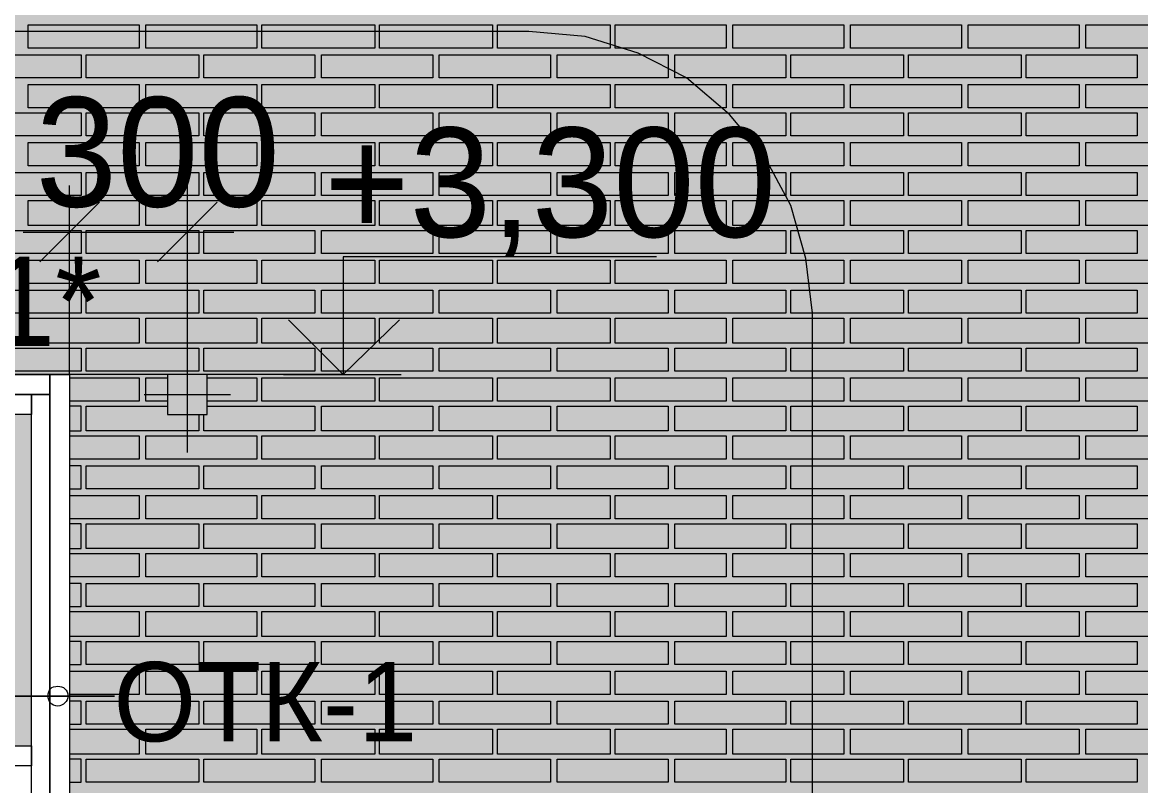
# Model space of a CAD drawing. Header units: millimetres. Extents: x -28928 to 100580, y -22867 to 36490.
# Drawn here: x 66148 to 69002, y 18543 to 20492 of the extents above; entities that cross this region are included whole.
import ezdxf

# ---------------------------------------------------------------- set-up
doc = ezdxf.new("R2010")
doc.units = ezdxf.units.MM
doc.layers.add('PDF _Геометрия', color=7, linetype='Continuous', true_color=0x8f8e8d)
doc.layers.add('PDF _Сплошная заливка', color=7, linetype='Continuous', true_color=0xffffff)
doc.layers.add('PDF _Текст', color=7, linetype='Continuous')

msp = doc.modelspace()

# ---------------------------------------------------------------- hatches: boundary and pattern name
at = {"layer": 'PDF _Сплошная заливка', "true_color": 0xdcd6cf, "transparency": 33554559}
msp.add_hatch(color=254, dxfattribs=at).paths.add_polyline_path([(64868.4, 16343.4), (64868.4, 19592.6), (66268.7, 19592.6), (66268.7, 16343.4), (82239.9, 16343.4), (82239.9, 30089.1), (52662.6, 30089.1), (52662.6, 16343.4), (62173.4, 16343.4), (62173.4, 19592.6), (64271.8, 19592.6), (64271.8, 16343.4)])

# ---------------------------------------------------------------- linework, layer by layer
at = {"layer": 'PDF _Геометрия', "color": 7, "lineweight": 9}
for points in [[(19133.7, 16343.4), (52641.4, 16343.4), (52641.4, 30089.1), (52641.4, 16343.4), (52662.6, 16343.4), (52662.6, 30089.1), (52662.6, 16343.4), (62173.4, 16343.4), (62173.4, 19592.6), (64271.8, 19592.6), (64271.8, 16343.4), (64868.4, 16343.4), (64868.4, 19592.6), (66268.7, 19592.6), (66268.7, 16343.4), (82239.9, 16343.4)], [(68164.1, 19749.1), (68147.2, 19888.7), (68109.1, 20024.1), (68041.4, 20151), (67952.6, 20256.8), (67842.6, 20349.9), (67719.9, 20413.4), (67584.5, 20455.7), (67440.7, 20468.4), (62253.7, 20468.4), (62109.9, 20455.7), (61978.7, 20413.4), (61851.8, 20349.9), (61741.8, 20256.8), (61653, 20151), (61585.3, 20024.1), (61547.2, 19888.7), (61534.5, 19749.1)], [(66268.7, 19592.6), (66268.7, 19956.4), (66268.7, 20074.9)], [(66569.1, 20074.9), (66569.1, 19956.4), (66569.1, 19694.1), (66569.1, 19393.7)], [(66150.3, 19956.4), (66687.6, 19956.4)], [(67766.4, 19893), (66966.8, 19893), (66966.8, 19592.6), (66298.4, 19592.6), (66218, 19592.6), (66218, 19541.8), (66192.6, 19541.8), (64944.5, 19541.8)], [(68164.1, 16296.8), (68164.1, 19753.4)], [(66218, 19592.6), (66192.6, 19592.6), (64944.5, 19592.6)], [(64969.9, 19541.8), (66171.4, 19541.8), (66218, 19541.8), (66218, 18619.5), (66218, 19516.4), (66218, 19592.6), (66268.7, 19592.6), (66268.7, 19516.4), (66268.7, 18619.5), (66268.7, 16296.8), (66218, 16296.8), (66218, 18619.5), (66218, 16296.8)], [(66814.5, 19592.6), (67114.9, 19592.6)], [(63730.3, 19575.7), (63730.3, 18771.8), (66383, 18771.8), (64242.2, 18771.8)], [(65964.1, 19575.7), (65964.1, 18771.8), (66383, 18771.8), (66239.1, 18771.8)], [(66120.7, 16296.8), (66179.9, 16296.8), (66171.4, 16296.8), (66171.4, 18619.5), (66171.4, 19541.8), (66171.4, 19491), (64969.9, 19491)], [(66459.1, 19541.8), (66679.1, 19541.8)], [(62190.3, 18771.8), (66383, 18771.8)]]:
    msp.add_lwpolyline(points, dxfattribs=at)
at = {"layer": 'PDF _Геометрия', "lineweight": 9}
for points in [[(66446.4, 20485.3), (66446.4, 20426), (66163, 20426), (66163, 20485.3)], [(66746.8, 20485.3), (66746.8, 20426), (66463.4, 20426), (66463.4, 20485.3)], [(67047.2, 20485.3), (67047.2, 20426), (66759.5, 20426), (66759.5, 20485.3)], [(67347.6, 20485.3), (67347.6, 20426), (67059.9, 20426), (67059.9, 20485.3)], [(67648, 20485.3), (67648, 20426), (67360.3, 20426), (67360.3, 20485.3)], [(67944.1, 20485.3), (67944.1, 20426), (67660.7, 20426), (67660.7, 20485.3)], [(68244.5, 20485.3), (68244.5, 20426), (67961.1, 20426), (67961.1, 20485.3)], [(68544.9, 20485.3), (68544.9, 20426), (68261.4, 20426), (68261.4, 20485.3)], [(68845.3, 20485.3), (68845.3, 20426), (68561.8, 20426), (68561.8, 20485.3)], [(69145.7, 20485.3), (69145.7, 20426), (68862.2, 20426), (68862.2, 20485.3)], [(66298.4, 20349.9), (66154.5, 20349.9), (66010.7, 20349.9), (66010.7, 20409.1), (66154.5, 20409.1), (66298.4, 20409.1)], [(66598.7, 20349.9), (66454.9, 20349.9), (66311.1, 20349.9), (66311.1, 20409.1), (66454.9, 20409.1), (66598.7, 20409.1)], [(66894.9, 20349.9), (66755.3, 20349.9), (66611.4, 20349.9), (66611.4, 20409.1), (66755.3, 20409.1), (66894.9, 20409.1)], [(67195.3, 20349.9), (67055.7, 20349.9), (66911.8, 20349.9), (66911.8, 20409.1), (67055.7, 20409.1), (67195.3, 20409.1)], [(67495.7, 20349.9), (67351.8, 20349.9), (67212.2, 20349.9), (67212.2, 20409.1), (67351.8, 20409.1), (67495.7, 20409.1)], [(67796.1, 20349.9), (67652.2, 20349.9), (67512.6, 20349.9), (67512.6, 20409.1), (67652.2, 20409.1), (67796.1, 20409.1)], [(68096.4, 20349.9), (67952.6, 20349.9), (67813, 20349.9), (67813, 20409.1), (67952.6, 20409.1), (68096.4, 20409.1)], [(68396.8, 20349.9), (68253, 20349.9), (68109.1, 20349.9), (68109.1, 20409.1), (68253, 20409.1), (68396.8, 20409.1)], [(68697.2, 20349.9), (68553.4, 20349.9), (68409.5, 20349.9), (68409.5, 20409.1), (68553.4, 20409.1), (68697.2, 20409.1)], [(68993.4, 20349.9), (68853.7, 20349.9), (68709.9, 20349.9), (68709.9, 20409.1), (68853.7, 20409.1), (68993.4, 20409.1)], [(66446.4, 20333), (66446.4, 20273.7), (66163, 20273.7), (66163, 20333)], [(66746.8, 20333), (66746.8, 20273.7), (66463.4, 20273.7), (66463.4, 20333)], [(67047.2, 20333), (67047.2, 20273.7), (66759.5, 20273.7), (66759.5, 20333)], [(67347.6, 20333), (67347.6, 20273.7), (67059.9, 20273.7), (67059.9, 20333)], [(67648, 20333), (67648, 20273.7), (67360.3, 20273.7), (67360.3, 20333)], [(67944.1, 20333), (67944.1, 20273.7), (67660.7, 20273.7), (67660.7, 20333)], [(68244.5, 20333), (68244.5, 20273.7), (67961.1, 20273.7), (67961.1, 20333)], [(68544.9, 20333), (68544.9, 20273.7), (68261.4, 20273.7), (68261.4, 20333)], [(68845.3, 20333), (68845.3, 20273.7), (68561.8, 20273.7), (68561.8, 20333)], [(69145.7, 20333), (69145.7, 20273.7), (68862.2, 20273.7), (68862.2, 20333)], [(66298.4, 20201.8), (66154.5, 20201.8), (66010.7, 20201.8), (66010.7, 20261), (66154.5, 20261), (66298.4, 20261)], [(66598.7, 20201.8), (66454.9, 20201.8), (66311.1, 20201.8), (66311.1, 20261), (66454.9, 20261), (66598.7, 20261)], [(66894.9, 20201.8), (66755.3, 20201.8), (66611.4, 20201.8), (66611.4, 20261), (66755.3, 20261), (66894.9, 20261)], [(67195.3, 20201.8), (67055.7, 20201.8), (66911.8, 20201.8), (66911.8, 20261), (67055.7, 20261), (67195.3, 20261)], [(67495.7, 20201.8), (67351.8, 20201.8), (67212.2, 20201.8), (67212.2, 20261), (67351.8, 20261), (67495.7, 20261)], [(67796.1, 20201.8), (67652.2, 20201.8), (67512.6, 20201.8), (67512.6, 20261), (67652.2, 20261), (67796.1, 20261)], [(68096.4, 20201.8), (67952.6, 20201.8), (67813, 20201.8), (67813, 20261), (67952.6, 20261), (68096.4, 20261)], [(68396.8, 20201.8), (68253, 20201.8), (68109.1, 20201.8), (68109.1, 20261), (68253, 20261), (68396.8, 20261)], [(68697.2, 20201.8), (68553.4, 20201.8), (68409.5, 20201.8), (68409.5, 20261), (68553.4, 20261), (68697.2, 20261)], [(68993.4, 20201.8), (68853.7, 20201.8), (68709.9, 20201.8), (68709.9, 20261), (68853.7, 20261), (68993.4, 20261)], [(66446.4, 20184.9), (66446.4, 20125.7), (66163, 20125.7), (66163, 20184.9)], [(66746.8, 20184.9), (66746.8, 20125.7), (66463.4, 20125.7), (66463.4, 20184.9)], [(67047.2, 20184.9), (67047.2, 20125.7), (66759.5, 20125.7), (66759.5, 20184.9)], [(67347.6, 20184.9), (67347.6, 20125.7), (67059.9, 20125.7), (67059.9, 20184.9)], [(67648, 20184.9), (67648, 20125.7), (67360.3, 20125.7), (67360.3, 20184.9)], [(67944.1, 20184.9), (67944.1, 20125.7), (67660.7, 20125.7), (67660.7, 20184.9)], [(68244.5, 20184.9), (68244.5, 20125.7), (67961.1, 20125.7), (67961.1, 20184.9)], [(68544.9, 20184.9), (68544.9, 20125.7), (68261.4, 20125.7), (68261.4, 20184.9)], [(68845.3, 20184.9), (68845.3, 20125.7), (68561.8, 20125.7), (68561.8, 20184.9)], [(69145.7, 20184.9), (69145.7, 20125.7), (68862.2, 20125.7), (68862.2, 20184.9)], [(66298.4, 20049.5), (66154.5, 20049.5), (66010.7, 20049.5), (66010.7, 20108.7), (66154.5, 20108.7), (66298.4, 20108.7)], [(66598.7, 20049.5), (66454.9, 20049.5), (66311.1, 20049.5), (66311.1, 20108.7), (66454.9, 20108.7), (66598.7, 20108.7)], [(66894.9, 20049.5), (66755.3, 20049.5), (66611.4, 20049.5), (66611.4, 20108.7), (66755.3, 20108.7), (66894.9, 20108.7)], [(67195.3, 20049.5), (67055.7, 20049.5), (66911.8, 20049.5), (66911.8, 20108.7), (67055.7, 20108.7), (67195.3, 20108.7)], [(67495.7, 20049.5), (67351.8, 20049.5), (67212.2, 20049.5), (67212.2, 20108.7), (67351.8, 20108.7), (67495.7, 20108.7)], [(67796.1, 20049.5), (67652.2, 20049.5), (67512.6, 20049.5), (67512.6, 20108.7), (67652.2, 20108.7), (67796.1, 20108.7)], [(68096.4, 20049.5), (67952.6, 20049.5), (67813, 20049.5), (67813, 20108.7), (67952.6, 20108.7), (68096.4, 20108.7)], [(68396.8, 20049.5), (68253, 20049.5), (68109.1, 20049.5), (68109.1, 20108.7), (68253, 20108.7), (68396.8, 20108.7)], [(68697.2, 20049.5), (68553.4, 20049.5), (68409.5, 20049.5), (68409.5, 20108.7), (68553.4, 20108.7), (68697.2, 20108.7)], [(68993.4, 20049.5), (68853.7, 20049.5), (68709.9, 20049.5), (68709.9, 20108.7), (68853.7, 20108.7), (68993.4, 20108.7)], [(66446.4, 20036.8), (66446.4, 19973.4), (66163, 19973.4), (66163, 20036.8)], [(66746.8, 20036.8), (66746.8, 19973.4), (66463.4, 19973.4), (66463.4, 20036.8)], [(67047.2, 20036.8), (67047.2, 19973.4), (66759.5, 19973.4), (66759.5, 20036.8)], [(67347.6, 20036.8), (67347.6, 19973.4), (67059.9, 19973.4), (67059.9, 20036.8)], [(67648, 20036.8), (67648, 19973.4), (67360.3, 19973.4), (67360.3, 20036.8)], [(67944.1, 20036.8), (67944.1, 19973.4), (67660.7, 19973.4), (67660.7, 20036.8)], [(68244.5, 20036.8), (68244.5, 19973.4), (67961.1, 19973.4), (67961.1, 20036.8)], [(68544.9, 20036.8), (68544.9, 19973.4), (68261.4, 19973.4), (68261.4, 20036.8)], [(68845.3, 20036.8), (68845.3, 19973.4), (68561.8, 19973.4), (68561.8, 20036.8)], [(69145.7, 20036.8), (69145.7, 19973.4), (68862.2, 19973.4), (68862.2, 20036.8)], [(66298.4, 19901.4), (66154.5, 19901.4), (66010.7, 19901.4), (66010.7, 19960.7), (66154.5, 19960.7), (66298.4, 19960.7)], [(66598.7, 19901.4), (66454.9, 19901.4), (66311.1, 19901.4), (66311.1, 19960.7), (66454.9, 19960.7), (66598.7, 19960.7)], [(66894.9, 19901.4), (66755.3, 19901.4), (66611.4, 19901.4), (66611.4, 19960.7), (66755.3, 19960.7), (66894.9, 19960.7)], [(67195.3, 19901.4), (67055.7, 19901.4), (66911.8, 19901.4), (66911.8, 19960.7), (67055.7, 19960.7), (67195.3, 19960.7)], [(67495.7, 19901.4), (67351.8, 19901.4), (67212.2, 19901.4), (67212.2, 19960.7), (67351.8, 19960.7), (67495.7, 19960.7)], [(67796.1, 19901.4), (67652.2, 19901.4), (67512.6, 19901.4), (67512.6, 19960.7), (67652.2, 19960.7), (67796.1, 19960.7)], [(68096.4, 19901.4), (67952.6, 19901.4), (67813, 19901.4), (67813, 19960.7), (67952.6, 19960.7), (68096.4, 19960.7)], [(68396.8, 19901.4), (68253, 19901.4), (68109.1, 19901.4), (68109.1, 19960.7), (68253, 19960.7), (68396.8, 19960.7)], [(68697.2, 19901.4), (68553.4, 19901.4), (68409.5, 19901.4), (68409.5, 19960.7), (68553.4, 19960.7), (68697.2, 19960.7)], [(68993.4, 19901.4), (68853.7, 19901.4), (68709.9, 19901.4), (68709.9, 19960.7), (68853.7, 19960.7), (68993.4, 19960.7)], [(66446.4, 19884.5), (66446.4, 19825.3), (66163, 19825.3), (66163, 19884.5)], [(66746.8, 19884.5), (66746.8, 19825.3), (66463.4, 19825.3), (66463.4, 19884.5)], [(67047.2, 19884.5), (67047.2, 19825.3), (66759.5, 19825.3), (66759.5, 19884.5)], [(67347.6, 19884.5), (67347.6, 19825.3), (67059.9, 19825.3), (67059.9, 19884.5)], [(67648, 19884.5), (67648, 19825.3), (67360.3, 19825.3), (67360.3, 19884.5)], [(67944.1, 19884.5), (67944.1, 19825.3), (67660.7, 19825.3), (67660.7, 19884.5)], [(68244.5, 19884.5), (68244.5, 19825.3), (67961.1, 19825.3), (67961.1, 19884.5)], [(68544.9, 19884.5), (68544.9, 19825.3), (68261.4, 19825.3), (68261.4, 19884.5)], [(68845.3, 19884.5), (68845.3, 19825.3), (68561.8, 19825.3), (68561.8, 19884.5)], [(69145.7, 19884.5), (69145.7, 19825.3), (68862.2, 19825.3), (68862.2, 19884.5)], [(66298.4, 19749.1), (66154.5, 19749.1), (66010.7, 19749.1), (66010.7, 19808.4), (66154.5, 19808.4), (66298.4, 19808.4)], [(66598.7, 19749.1), (66454.9, 19749.1), (66311.1, 19749.1), (66311.1, 19808.4), (66454.9, 19808.4), (66598.7, 19808.4)], [(66894.9, 19749.1), (66755.3, 19749.1), (66611.4, 19749.1), (66611.4, 19808.4), (66755.3, 19808.4), (66894.9, 19808.4)], [(67195.3, 19749.1), (67055.7, 19749.1), (66911.8, 19749.1), (66911.8, 19808.4), (67055.7, 19808.4), (67195.3, 19808.4)], [(67495.7, 19749.1), (67351.8, 19749.1), (67212.2, 19749.1), (67212.2, 19808.4), (67351.8, 19808.4), (67495.7, 19808.4)], [(67796.1, 19749.1), (67652.2, 19749.1), (67512.6, 19749.1), (67512.6, 19808.4), (67652.2, 19808.4), (67796.1, 19808.4)], [(68096.4, 19749.1), (67952.6, 19749.1), (67813, 19749.1), (67813, 19808.4), (67952.6, 19808.4), (68096.4, 19808.4)], [(68396.8, 19749.1), (68253, 19749.1), (68109.1, 19749.1), (68109.1, 19808.4), (68253, 19808.4), (68396.8, 19808.4)], [(68697.2, 19749.1), (68553.4, 19749.1), (68409.5, 19749.1), (68409.5, 19808.4), (68553.4, 19808.4), (68697.2, 19808.4)], [(68993.4, 19749.1), (68853.7, 19749.1), (68709.9, 19749.1), (68709.9, 19808.4), (68853.7, 19808.4), (68993.4, 19808.4)], [(66446.4, 19736.4), (66446.4, 19673), (66163, 19673), (66163, 19736.4)], [(66746.8, 19736.4), (66746.8, 19673), (66463.4, 19673), (66463.4, 19736.4)], [(67047.2, 19736.4), (67047.2, 19673), (66759.5, 19673), (66759.5, 19736.4)], [(67347.6, 19736.4), (67347.6, 19673), (67059.9, 19673), (67059.9, 19736.4)], [(67648, 19736.4), (67648, 19673), (67360.3, 19673), (67360.3, 19736.4)], [(67944.1, 19736.4), (67944.1, 19673), (67660.7, 19673), (67660.7, 19736.4)], [(68244.5, 19736.4), (68244.5, 19673), (67961.1, 19673), (67961.1, 19736.4)], [(68544.9, 19736.4), (68544.9, 19673), (68261.4, 19673), (68261.4, 19736.4)], [(68845.3, 19736.4), (68845.3, 19673), (68561.8, 19673), (68561.8, 19736.4)], [(69145.7, 19736.4), (69145.7, 19673), (68862.2, 19673), (68862.2, 19736.4)], [(66298.4, 19601), (66154.5, 19601), (66010.7, 19601), (66010.7, 19660.3), (66154.5, 19660.3), (66298.4, 19660.3)], [(66598.7, 19601), (66454.9, 19601), (66311.1, 19601), (66311.1, 19660.3), (66454.9, 19660.3), (66598.7, 19660.3)], [(66894.9, 19601), (66755.3, 19601), (66611.4, 19601), (66611.4, 19660.3), (66755.3, 19660.3), (66894.9, 19660.3)], [(67195.3, 19601), (67055.7, 19601), (66911.8, 19601), (66911.8, 19660.3), (67055.7, 19660.3), (67195.3, 19660.3)], [(67495.7, 19601), (67351.8, 19601), (67212.2, 19601), (67212.2, 19660.3), (67351.8, 19660.3), (67495.7, 19660.3)], [(67796.1, 19601), (67652.2, 19601), (67512.6, 19601), (67512.6, 19660.3), (67652.2, 19660.3), (67796.1, 19660.3)], [(68096.4, 19601), (67952.6, 19601), (67813, 19601), (67813, 19660.3), (67952.6, 19660.3), (68096.4, 19660.3)], [(68396.8, 19601), (68253, 19601), (68109.1, 19601), (68109.1, 19660.3), (68253, 19660.3), (68396.8, 19660.3)], [(68697.2, 19601), (68553.4, 19601), (68409.5, 19601), (68409.5, 19660.3), (68553.4, 19660.3), (68697.2, 19660.3)], [(68993.4, 19601), (68853.7, 19601), (68709.9, 19601), (68709.9, 19660.3), (68853.7, 19660.3), (68993.4, 19660.3)], [(67047.2, 19584.1), (67047.2, 19524.9), (66759.5, 19524.9), (66759.5, 19584.1)], [(67347.6, 19584.1), (67347.6, 19524.9), (67059.9, 19524.9), (67059.9, 19584.1)], [(67648, 19584.1), (67648, 19524.9), (67360.3, 19524.9), (67360.3, 19584.1)], [(67944.1, 19584.1), (67944.1, 19524.9), (67660.7, 19524.9), (67660.7, 19584.1)], [(68244.5, 19584.1), (68244.5, 19524.9), (67961.1, 19524.9), (67961.1, 19584.1)], [(68544.9, 19584.1), (68544.9, 19524.9), (68261.4, 19524.9), (68261.4, 19584.1)], [(68845.3, 19584.1), (68845.3, 19524.9), (68561.8, 19524.9), (68561.8, 19584.1)], [(69145.7, 19584.1), (69145.7, 19524.9), (68862.2, 19524.9), (68862.2, 19584.1)], [(67195.3, 19448.7), (67055.7, 19448.7), (66911.8, 19448.7), (66911.8, 19512.2), (67055.7, 19512.2), (67195.3, 19512.2)], [(67495.7, 19448.7), (67351.8, 19448.7), (67212.2, 19448.7), (67212.2, 19512.2), (67351.8, 19512.2), (67495.7, 19512.2)], [(67796.1, 19448.7), (67652.2, 19448.7), (67512.6, 19448.7), (67512.6, 19512.2), (67652.2, 19512.2), (67796.1, 19512.2)], [(68096.4, 19448.7), (67952.6, 19448.7), (67813, 19448.7), (67813, 19512.2), (67952.6, 19512.2), (68096.4, 19512.2)], [(68396.8, 19448.7), (68253, 19448.7), (68109.1, 19448.7), (68109.1, 19512.2), (68253, 19512.2), (68396.8, 19512.2)], [(68697.2, 19448.7), (68553.4, 19448.7), (68409.5, 19448.7), (68409.5, 19512.2), (68553.4, 19512.2), (68697.2, 19512.2)], [(68993.4, 19448.7), (68853.7, 19448.7), (68709.9, 19448.7), (68709.9, 19512.2), (68853.7, 19512.2), (68993.4, 19512.2)], [(66746.8, 19436), (66746.8, 19376.8), (66463.4, 19376.8), (66463.4, 19436)], [(67047.2, 19436), (67047.2, 19376.8), (66759.5, 19376.8), (66759.5, 19436)], [(67347.6, 19436), (67347.6, 19376.8), (67059.9, 19376.8), (67059.9, 19436)], [(67648, 19436), (67648, 19376.8), (67360.3, 19376.8), (67360.3, 19436)], [(67944.1, 19436), (67944.1, 19376.8), (67660.7, 19376.8), (67660.7, 19436)], [(68244.5, 19436), (68244.5, 19376.8), (67961.1, 19376.8), (67961.1, 19436)], [(68544.9, 19436), (68544.9, 19376.8), (68261.4, 19376.8), (68261.4, 19436)], [(68845.3, 19436), (68845.3, 19376.8), (68561.8, 19376.8), (68561.8, 19436)], [(69145.7, 19436), (69145.7, 19376.8), (68862.2, 19376.8), (68862.2, 19436)], [(66598.7, 19300.7), (66454.9, 19300.7), (66311.1, 19300.7), (66311.1, 19359.9), (66454.9, 19359.9), (66598.7, 19359.9)], [(66894.9, 19300.7), (66755.3, 19300.7), (66611.4, 19300.7), (66611.4, 19359.9), (66755.3, 19359.9), (66894.9, 19359.9)], [(67195.3, 19300.7), (67055.7, 19300.7), (66911.8, 19300.7), (66911.8, 19359.9), (67055.7, 19359.9), (67195.3, 19359.9)], [(67495.7, 19300.7), (67351.8, 19300.7), (67212.2, 19300.7), (67212.2, 19359.9), (67351.8, 19359.9), (67495.7, 19359.9)], [(67796.1, 19300.7), (67652.2, 19300.7), (67512.6, 19300.7), (67512.6, 19359.9), (67652.2, 19359.9), (67796.1, 19359.9)], [(68096.4, 19300.7), (67952.6, 19300.7), (67813, 19300.7), (67813, 19359.9), (67952.6, 19359.9), (68096.4, 19359.9)], [(68396.8, 19300.7), (68253, 19300.7), (68109.1, 19300.7), (68109.1, 19359.9), (68253, 19359.9), (68396.8, 19359.9)], [(68697.2, 19300.7), (68553.4, 19300.7), (68409.5, 19300.7), (68409.5, 19359.9), (68553.4, 19359.9), (68697.2, 19359.9)], [(68993.4, 19300.7), (68853.7, 19300.7), (68709.9, 19300.7), (68709.9, 19359.9), (68853.7, 19359.9), (68993.4, 19359.9)], [(66746.8, 19283.7), (66746.8, 19224.5), (66463.4, 19224.5), (66463.4, 19283.7)], [(67047.2, 19283.7), (67047.2, 19224.5), (66759.5, 19224.5), (66759.5, 19283.7)], [(67347.6, 19283.7), (67347.6, 19224.5), (67059.9, 19224.5), (67059.9, 19283.7)], [(67648, 19283.7), (67648, 19224.5), (67360.3, 19224.5), (67360.3, 19283.7)], [(67944.1, 19283.7), (67944.1, 19224.5), (67660.7, 19224.5), (67660.7, 19283.7)], [(68244.5, 19283.7), (68244.5, 19224.5), (67961.1, 19224.5), (67961.1, 19283.7)], [(68544.9, 19283.7), (68544.9, 19224.5), (68261.4, 19224.5), (68261.4, 19283.7)], [(68845.3, 19283.7), (68845.3, 19224.5), (68561.8, 19224.5), (68561.8, 19283.7)], [(69145.7, 19283.7), (69145.7, 19224.5), (68862.2, 19224.5), (68862.2, 19283.7)], [(66598.7, 19148.4), (66454.9, 19148.4), (66311.1, 19148.4), (66311.1, 19211.8), (66454.9, 19211.8), (66598.7, 19211.8)], [(66894.9, 19148.4), (66755.3, 19148.4), (66611.4, 19148.4), (66611.4, 19211.8), (66755.3, 19211.8), (66894.9, 19211.8)], [(67195.3, 19148.4), (67055.7, 19148.4), (66911.8, 19148.4), (66911.8, 19211.8), (67055.7, 19211.8), (67195.3, 19211.8)], [(67495.7, 19148.4), (67351.8, 19148.4), (67212.2, 19148.4), (67212.2, 19211.8), (67351.8, 19211.8), (67495.7, 19211.8)], [(67796.1, 19148.4), (67652.2, 19148.4), (67512.6, 19148.4), (67512.6, 19211.8), (67652.2, 19211.8), (67796.1, 19211.8)], [(68096.4, 19148.4), (67952.6, 19148.4), (67813, 19148.4), (67813, 19211.8), (67952.6, 19211.8), (68096.4, 19211.8)], [(68396.8, 19148.4), (68253, 19148.4), (68109.1, 19148.4), (68109.1, 19211.8), (68253, 19211.8), (68396.8, 19211.8)], [(68697.2, 19148.4), (68553.4, 19148.4), (68409.5, 19148.4), (68409.5, 19211.8), (68553.4, 19211.8), (68697.2, 19211.8)], [(68993.4, 19148.4), (68853.7, 19148.4), (68709.9, 19148.4), (68709.9, 19211.8), (68853.7, 19211.8), (68993.4, 19211.8)], [(66746.8, 19135.7), (66746.8, 19076.4), (66463.4, 19076.4), (66463.4, 19135.7)], [(67047.2, 19135.7), (67047.2, 19076.4), (66759.5, 19076.4), (66759.5, 19135.7)], [(67347.6, 19135.7), (67347.6, 19076.4), (67059.9, 19076.4), (67059.9, 19135.7)], [(67648, 19135.7), (67648, 19076.4), (67360.3, 19076.4), (67360.3, 19135.7)], [(67944.1, 19135.7), (67944.1, 19076.4), (67660.7, 19076.4), (67660.7, 19135.7)], [(68244.5, 19135.7), (68244.5, 19076.4), (67961.1, 19076.4), (67961.1, 19135.7)], [(68544.9, 19135.7), (68544.9, 19076.4), (68261.4, 19076.4), (68261.4, 19135.7)], [(68845.3, 19135.7), (68845.3, 19076.4), (68561.8, 19076.4), (68561.8, 19135.7)], [(69145.7, 19135.7), (69145.7, 19076.4), (68862.2, 19076.4), (68862.2, 19135.7)], [(66598.7, 19000.3), (66454.9, 19000.3), (66311.1, 19000.3), (66311.1, 19059.5), (66454.9, 19059.5), (66598.7, 19059.5)], [(66894.9, 19000.3), (66755.3, 19000.3), (66611.4, 19000.3), (66611.4, 19059.5), (66755.3, 19059.5), (66894.9, 19059.5)], [(67195.3, 19000.3), (67055.7, 19000.3), (66911.8, 19000.3), (66911.8, 19059.5), (67055.7, 19059.5), (67195.3, 19059.5)], [(67495.7, 19000.3), (67351.8, 19000.3), (67212.2, 19000.3), (67212.2, 19059.5), (67351.8, 19059.5), (67495.7, 19059.5)], [(67796.1, 19000.3), (67652.2, 19000.3), (67512.6, 19000.3), (67512.6, 19059.5), (67652.2, 19059.5), (67796.1, 19059.5)], [(68096.4, 19000.3), (67952.6, 19000.3), (67813, 19000.3), (67813, 19059.5), (67952.6, 19059.5), (68096.4, 19059.5)], [(68396.8, 19000.3), (68253, 19000.3), (68109.1, 19000.3), (68109.1, 19059.5), (68253, 19059.5), (68396.8, 19059.5)], [(68697.2, 19000.3), (68553.4, 19000.3), (68409.5, 19000.3), (68409.5, 19059.5), (68553.4, 19059.5), (68697.2, 19059.5)], [(68993.4, 19000.3), (68853.7, 19000.3), (68709.9, 19000.3), (68709.9, 19059.5), (68853.7, 19059.5), (68993.4, 19059.5)], [(66746.8, 18987.6), (66746.8, 18924.1), (66463.4, 18924.1), (66463.4, 18987.6)], [(67047.2, 18987.6), (67047.2, 18924.1), (66759.5, 18924.1), (66759.5, 18987.6)], [(67347.6, 18987.6), (67347.6, 18924.1), (67059.9, 18924.1), (67059.9, 18987.6)], [(67648, 18987.6), (67648, 18924.1), (67360.3, 18924.1), (67360.3, 18987.6)], [(67944.1, 18987.6), (67944.1, 18924.1), (67660.7, 18924.1), (67660.7, 18987.6)], [(68244.5, 18987.6), (68244.5, 18924.1), (67961.1, 18924.1), (67961.1, 18987.6)], [(68544.9, 18987.6), (68544.9, 18924.1), (68261.4, 18924.1), (68261.4, 18987.6)], [(68845.3, 18987.6), (68845.3, 18924.1), (68561.8, 18924.1), (68561.8, 18987.6)], [(69145.7, 18987.6), (69145.7, 18924.1), (68862.2, 18924.1), (68862.2, 18987.6)], [(66598.7, 18852.2), (66454.9, 18852.2), (66311.1, 18852.2), (66311.1, 18911.4), (66454.9, 18911.4), (66598.7, 18911.4)], [(66894.9, 18852.2), (66755.3, 18852.2), (66611.4, 18852.2), (66611.4, 18911.4), (66755.3, 18911.4), (66894.9, 18911.4)], [(67195.3, 18852.2), (67055.7, 18852.2), (66911.8, 18852.2), (66911.8, 18911.4), (67055.7, 18911.4), (67195.3, 18911.4)], [(67495.7, 18852.2), (67351.8, 18852.2), (67212.2, 18852.2), (67212.2, 18911.4), (67351.8, 18911.4), (67495.7, 18911.4)], [(67796.1, 18852.2), (67652.2, 18852.2), (67512.6, 18852.2), (67512.6, 18911.4), (67652.2, 18911.4), (67796.1, 18911.4)], [(68096.4, 18852.2), (67952.6, 18852.2), (67813, 18852.2), (67813, 18911.4), (67952.6, 18911.4), (68096.4, 18911.4)], [(68396.8, 18852.2), (68253, 18852.2), (68109.1, 18852.2), (68109.1, 18911.4), (68253, 18911.4), (68396.8, 18911.4)], [(68697.2, 18852.2), (68553.4, 18852.2), (68409.5, 18852.2), (68409.5, 18911.4), (68553.4, 18911.4), (68697.2, 18911.4)], [(68993.4, 18852.2), (68853.7, 18852.2), (68709.9, 18852.2), (68709.9, 18911.4), (68853.7, 18911.4), (68993.4, 18911.4)], [(66746.8, 18835.3), (66746.8, 18776), (66463.4, 18776), (66463.4, 18835.3)], [(67047.2, 18835.3), (67047.2, 18776), (66759.5, 18776), (66759.5, 18835.3)], [(67347.6, 18835.3), (67347.6, 18776), (67059.9, 18776), (67059.9, 18835.3)], [(67648, 18835.3), (67648, 18776), (67360.3, 18776), (67360.3, 18835.3)], [(67944.1, 18835.3), (67944.1, 18776), (67660.7, 18776), (67660.7, 18835.3)], [(68244.5, 18835.3), (68244.5, 18776), (67961.1, 18776), (67961.1, 18835.3)], [(68544.9, 18835.3), (68544.9, 18776), (68261.4, 18776), (68261.4, 18835.3)], [(68845.3, 18835.3), (68845.3, 18776), (68561.8, 18776), (68561.8, 18835.3)], [(69145.7, 18835.3), (69145.7, 18776), (68862.2, 18776), (68862.2, 18835.3)], [(66598.7, 18699.9), (66454.9, 18699.9), (66311.1, 18699.9), (66311.1, 18759.1), (66454.9, 18759.1), (66598.7, 18759.1)], [(66894.9, 18699.9), (66755.3, 18699.9), (66611.4, 18699.9), (66611.4, 18759.1), (66755.3, 18759.1), (66894.9, 18759.1)], [(67195.3, 18699.9), (67055.7, 18699.9), (66911.8, 18699.9), (66911.8, 18759.1), (67055.7, 18759.1), (67195.3, 18759.1)], [(67495.7, 18699.9), (67351.8, 18699.9), (67212.2, 18699.9), (67212.2, 18759.1), (67351.8, 18759.1), (67495.7, 18759.1)], [(67796.1, 18699.9), (67652.2, 18699.9), (67512.6, 18699.9), (67512.6, 18759.1), (67652.2, 18759.1), (67796.1, 18759.1)], [(68096.4, 18699.9), (67952.6, 18699.9), (67813, 18699.9), (67813, 18759.1), (67952.6, 18759.1), (68096.4, 18759.1)], [(68396.8, 18699.9), (68253, 18699.9), (68109.1, 18699.9), (68109.1, 18759.1), (68253, 18759.1), (68396.8, 18759.1)], [(68697.2, 18699.9), (68553.4, 18699.9), (68409.5, 18699.9), (68409.5, 18759.1), (68553.4, 18759.1), (68697.2, 18759.1)], [(68993.4, 18699.9), (68853.7, 18699.9), (68709.9, 18699.9), (68709.9, 18759.1), (68853.7, 18759.1), (68993.4, 18759.1)], [(66746.8, 18687.2), (66746.8, 18623.7), (66463.4, 18623.7), (66463.4, 18687.2)], [(67047.2, 18687.2), (67047.2, 18623.7), (66759.5, 18623.7), (66759.5, 18687.2)], [(67347.6, 18687.2), (67347.6, 18623.7), (67059.9, 18623.7), (67059.9, 18687.2)], [(67648, 18687.2), (67648, 18623.7), (67360.3, 18623.7), (67360.3, 18687.2)], [(67944.1, 18687.2), (67944.1, 18623.7), (67660.7, 18623.7), (67660.7, 18687.2)], [(68244.5, 18687.2), (68244.5, 18623.7), (67961.1, 18623.7), (67961.1, 18687.2)], [(68544.9, 18687.2), (68544.9, 18623.7), (68261.4, 18623.7), (68261.4, 18687.2)], [(68845.3, 18687.2), (68845.3, 18623.7), (68561.8, 18623.7), (68561.8, 18687.2)], [(69145.7, 18687.2), (69145.7, 18623.7), (68862.2, 18623.7), (68862.2, 18687.2)], [(66598.7, 18551.8), (66454.9, 18551.8), (66311.1, 18551.8), (66311.1, 18611), (66454.9, 18611), (66598.7, 18611)], [(66894.9, 18551.8), (66755.3, 18551.8), (66611.4, 18551.8), (66611.4, 18611), (66755.3, 18611), (66894.9, 18611)], [(67195.3, 18551.8), (67055.7, 18551.8), (66911.8, 18551.8), (66911.8, 18611), (67055.7, 18611), (67195.3, 18611)], [(67495.7, 18551.8), (67351.8, 18551.8), (67212.2, 18551.8), (67212.2, 18611), (67351.8, 18611), (67495.7, 18611)], [(67796.1, 18551.8), (67652.2, 18551.8), (67512.6, 18551.8), (67512.6, 18611), (67652.2, 18611), (67796.1, 18611)], [(68096.4, 18551.8), (67952.6, 18551.8), (67813, 18551.8), (67813, 18611), (67952.6, 18611), (68096.4, 18611)], [(68396.8, 18551.8), (68253, 18551.8), (68109.1, 18551.8), (68109.1, 18611), (68253, 18611), (68396.8, 18611)], [(68697.2, 18551.8), (68553.4, 18551.8), (68409.5, 18551.8), (68409.5, 18611), (68553.4, 18611), (68697.2, 18611)], [(68993.4, 18551.8), (68853.7, 18551.8), (68709.9, 18551.8), (68709.9, 18611), (68853.7, 18611), (68993.4, 18611)]]:
    msp.add_lwpolyline(points, close=True, dxfattribs=at)
at = {"layer": 'PDF _Геометрия', "color": 7, "lineweight": 18}
for points in [[(66344.9, 20032.6), (66268.7, 19956.4), (66192.6, 19880.3)], [(66645.3, 20032.6), (66569.1, 19956.4), (66493, 19880.3)], [(66827.2, 19732.2), (66966.8, 19592.6), (67110.7, 19732.2)]]:
    msp.add_lwpolyline(points, dxfattribs=at)
at = {"layer": 'PDF _Геометрия', "lineweight": 9}
for points in [[(66268.7, 19584.1), (66446.4, 19584.1), (66446.4, 19524.9), (66268.7, 19524.9)], [(66518.4, 19524.9), (66463.4, 19524.9), (66463.4, 19584.1), (66518.4, 19584.1)], [(66619.9, 19584.1), (66746.8, 19584.1), (66746.8, 19524.9), (66619.9, 19524.9)], [(66268.7, 19448.7), (66298.4, 19448.7), (66298.4, 19512.2), (66268.7, 19512.2)], [(66598.7, 19491), (66598.7, 19448.7), (66454.9, 19448.7), (66311.1, 19448.7), (66311.1, 19512.2), (66454.9, 19512.2), (66518.4, 19512.2)], [(66619.9, 19512.2), (66755.3, 19512.2), (66894.9, 19512.2), (66894.9, 19448.7), (66755.3, 19448.7), (66611.4, 19448.7), (66611.4, 19491)], [(66268.7, 19436), (66446.4, 19436), (66446.4, 19376.8), (66268.7, 19376.8)], [(66268.7, 19300.7), (66298.4, 19300.7), (66298.4, 19359.9), (66268.7, 19359.9)], [(66268.7, 19283.7), (66446.4, 19283.7), (66446.4, 19224.5), (66268.7, 19224.5)], [(66268.7, 19148.4), (66298.4, 19148.4), (66298.4, 19211.8), (66268.7, 19211.8)], [(66268.7, 19135.7), (66446.4, 19135.7), (66446.4, 19076.4), (66268.7, 19076.4)], [(66268.7, 19000.3), (66298.4, 19000.3), (66298.4, 19059.5), (66268.7, 19059.5)], [(66268.7, 18987.6), (66446.4, 18987.6), (66446.4, 18924.1), (66268.7, 18924.1)], [(66268.7, 18852.2), (66298.4, 18852.2), (66298.4, 18911.4), (66268.7, 18911.4)], [(66268.7, 18835.3), (66446.4, 18835.3), (66446.4, 18776), (66268.7, 18776)], [(66268.7, 18699.9), (66298.4, 18699.9), (66298.4, 18759.1), (66268.7, 18759.1)], [(66268.7, 18687.2), (66446.4, 18687.2), (66446.4, 18623.7), (66268.7, 18623.7)], [(66268.7, 18551.8), (66298.4, 18551.8), (66298.4, 18611), (66268.7, 18611)]]:
    msp.add_lwpolyline(points, dxfattribs=at)
at = {"layer": 'PDF _Геометрия', "color": 7, "lineweight": 9}
for points in [[(66619.9, 19592.6), (66518.4, 19592.6), (66518.4, 19491), (66619.9, 19491)], [(64969.9, 18644.9), (66171.4, 18644.9), (66171.4, 18594.1), (64969.9, 18594.1)]]:
    msp.add_lwpolyline(points, close=True, dxfattribs=at)
for points in [[(66213.7, 18771.8), (66213.7, 18788.7), (66222.2, 18797.2), (66239.1, 18797.2)], [(66213.7, 18771.8), (66213.7, 18788.7), (66222.2, 18797.2), (66239.1, 18797.2)], [(66239.1, 18797.2), (66251.8, 18797.2), (66264.5, 18788.7), (66264.5, 18771.8)], [(66239.1, 18797.2), (66251.8, 18797.2), (66264.5, 18788.7), (66264.5, 18771.8)], [(66239.1, 18746.4), (66222.2, 18746.4), (66213.7, 18759.1), (66213.7, 18771.8)], [(66239.1, 18746.4), (66222.2, 18746.4), (66213.7, 18759.1), (66213.7, 18771.8)], [(66264.5, 18771.8), (66264.5, 18759.1), (66251.8, 18746.4), (66239.1, 18746.4)], [(66264.5, 18771.8), (66264.5, 18759.1), (66251.8, 18746.4), (66239.1, 18746.4)]]:
    msp.add_open_spline(points, degree=3, dxfattribs=at)
at = {"layer": 'PDF _Сплошная заливка', "color": 9, "lineweight": 9, "true_color": 0xc7c7c7, "transparency": 33554559}
msp.add_solid([(66518.4, 19592.6), (66518.4, 19491), (66619.9, 19592.6), (66619.9, 19491)], dxfattribs=at)
at = {"layer": 'PDF _Сплошная заливка', "color": 251, "lineweight": 9, "true_color": 0x585c56, "transparency": 33554559}
msp.add_solid([(64969.9, 19491), (64969.9, 18644.9), (66171.4, 19491), (66171.4, 18644.9)], dxfattribs=at)

# ---------------------------------------------------------------- texts
at = {"layer": 'PDF _Текст', "attachment_point": 4, "style": ''}
for s, insert, char_height in [('300', (66182, 20158.9), 279.44), ('+3,300', (66918.2, 20057.3), 279.44), ('ДВН-12.1*', (64908.6, 19746.8), 227.71), ('ОТК-1', (66380.9, 18756.2), 202.56)]:
    msp.add_mtext(s, dxfattribs=dict(at, insert=insert, char_height=char_height))

doc.saveas('drawing.dxf')
